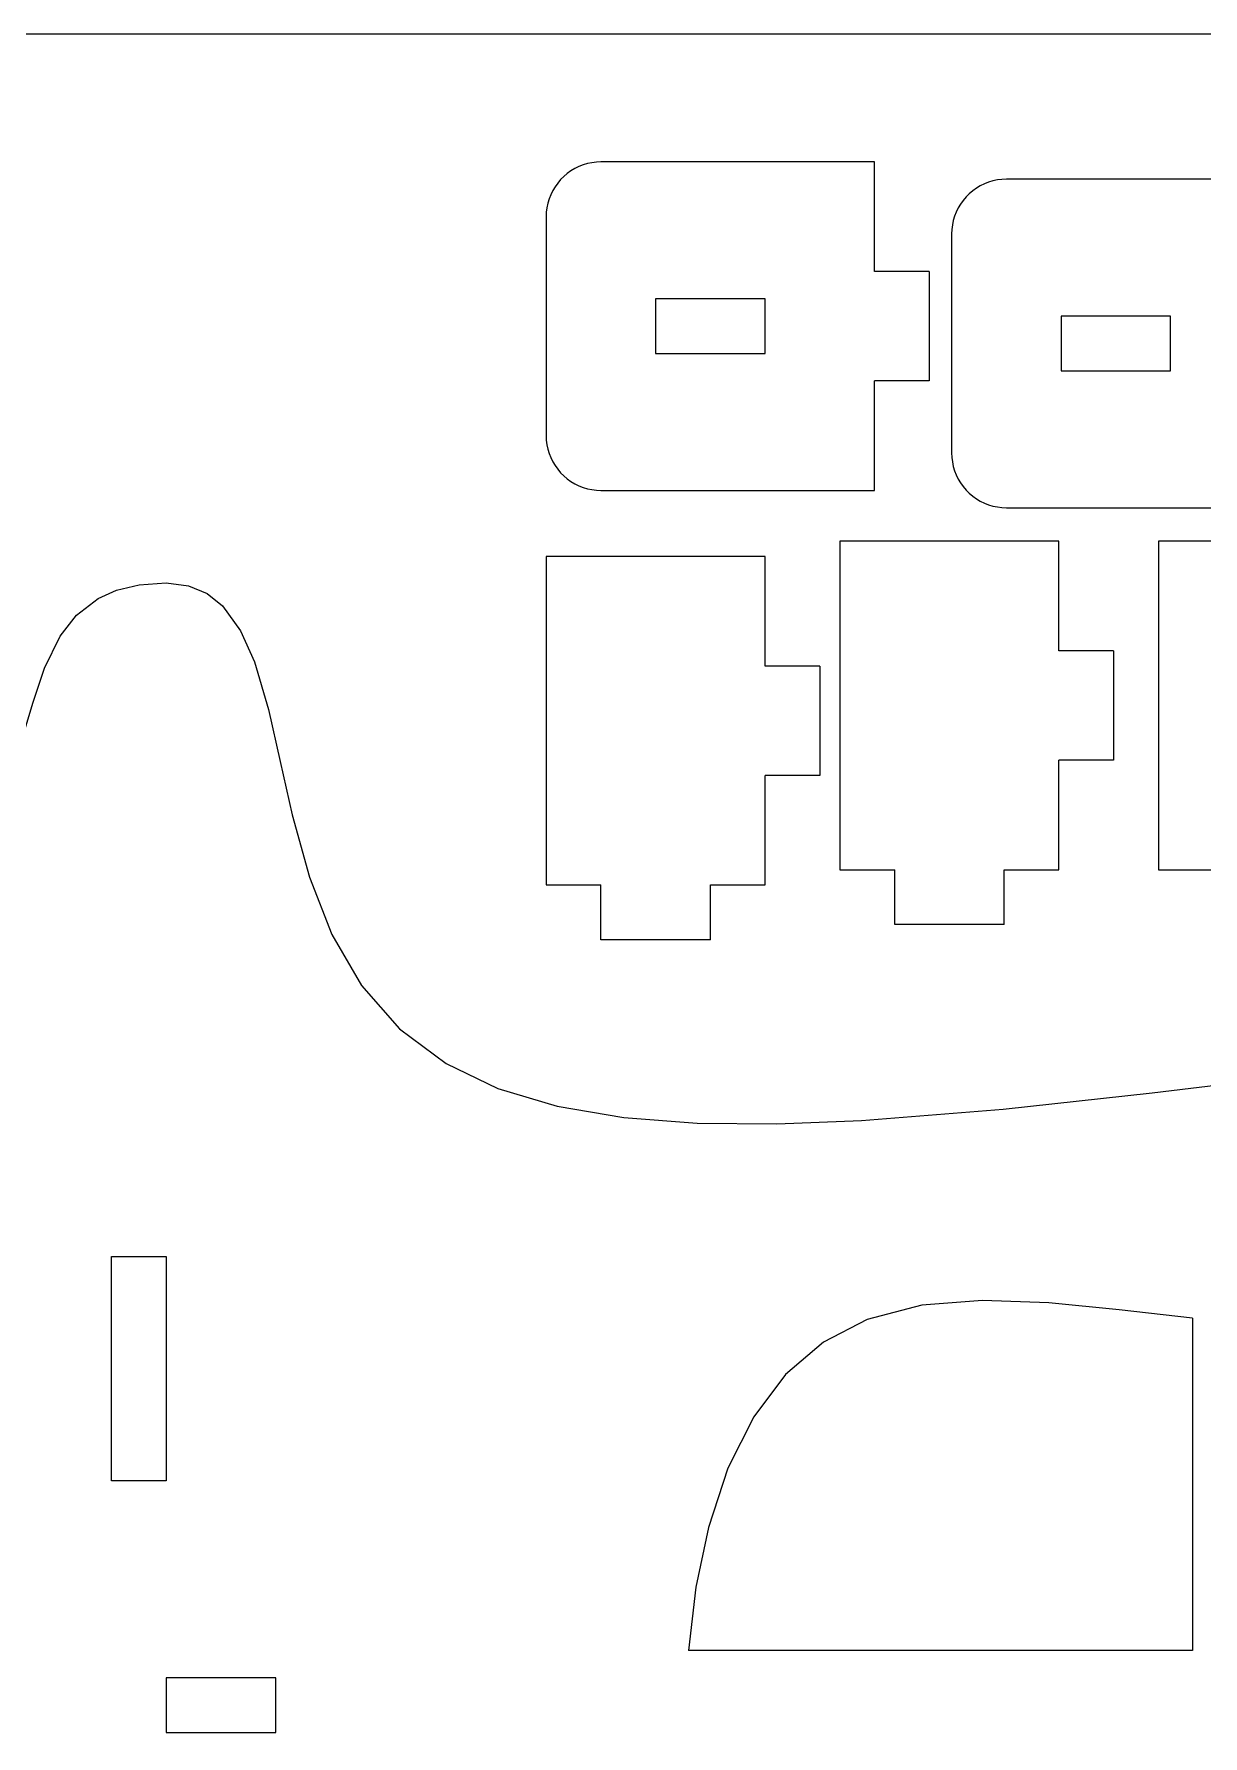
# Model space of a CAD drawing. Header units: millimetres. Extents: x -3928 to -434, y -548 to 1409.
# Drawn here: x -3044.9 to -2938.1, y 1166.9 to 1322.4 of the extents above; entities that cross this region are included whole.
import ezdxf

# ---------------------------------------------------------------- set-up
doc = ezdxf.new("R2010")
doc.units = ezdxf.units.MM
doc.header["$MEASUREMENT"] = 0
doc.layers.add('layer 1', color=7, linetype='Continuous')

msp = doc.modelspace()

# ---------------------------------------------------------------- linework, layer by layer
at = {"layer": 'layer 1', "color": 250, "lineweight": 9}
msp.add_lwpolyline([(-3928.424, 422.392), (-2728.424, 422.392), (-2728.424, 1322.392), (-3928.424, 1322.392), (-3928.424, 422.392)], close=True, dxfattribs=at)
at = {"layer": 'layer 1', "color": 1, "lineweight": 25}
for points, knots in [([(-2993.1395, 1310.7098), (-2993.1395, 1310.7098), (-2993.5523, 1310.6929), (-2993.5523, 1310.6929), (-2993.5523, 1310.6929), (-2993.5523, 1310.6929), (-2993.9625, 1310.6417), (-2993.9625, 1310.6417), (-2993.9625, 1310.6417), (-2993.9625, 1310.6417), (-2994.3668, 1310.5567), (-2994.3668, 1310.5567), (-2994.3668, 1310.5567), (-2994.3668, 1310.5567), (-2994.763, 1310.4389), (-2994.763, 1310.4389), (-2994.763, 1310.4389), (-2994.763, 1310.4389), (-2995.1479, 1310.2886), (-2995.1479, 1310.2886), (-2995.1479, 1310.2886), (-2995.1479, 1310.2886), (-2995.5193, 1310.1073), (-2995.5193, 1310.1073), (-2995.5193, 1310.1073), (-2995.5193, 1310.1073), (-2995.8742, 1309.8956), (-2995.8742, 1309.8956), (-2995.8742, 1309.8956), (-2995.8742, 1309.8956), (-2996.2104, 1309.6553), (-2996.2104, 1309.6553), (-2996.2104, 1309.6553), (-2996.2104, 1309.6553), (-2996.5258, 1309.3883), (-2996.5258, 1309.3883), (-2996.5258, 1309.3883), (-2996.5258, 1309.3883), (-2996.8183, 1309.0962), (-2996.8183, 1309.0962), (-2996.8183, 1309.0962), (-2996.8183, 1309.0962), (-2997.0853, 1308.7808), (-2997.0853, 1308.7808), (-2997.0853, 1308.7808), (-2997.0853, 1308.7808), (-2997.3252, 1308.4446), (-2997.3252, 1308.4446), (-2997.3252, 1308.4446), (-2997.3252, 1308.4446), (-2997.5369, 1308.0897), (-2997.5369, 1308.0897), (-2997.5369, 1308.0897), (-2997.5369, 1308.0897), (-2997.7182, 1307.7182), (-2997.7182, 1307.7182), (-2997.7182, 1307.7182), (-2997.7182, 1307.7182), (-2997.8685, 1307.3334), (-2997.8685, 1307.3334), (-2997.8685, 1307.3334), (-2997.8685, 1307.3334), (-2997.9867, 1306.9372), (-2997.9867, 1306.9372), (-2997.9867, 1306.9372), (-2997.9867, 1306.9372), (-2998.0713, 1306.5329), (-2998.0713, 1306.5329), (-2998.0713, 1306.5329), (-2998.0713, 1306.5329), (-2998.1225, 1306.1226), (-2998.1225, 1306.1226), (-2998.1225, 1306.1226), (-2998.1225, 1306.1226), (-2998.1394, 1305.7099), (-2998.1394, 1305.7099)], [0, 0, 0, 0, 0.05, 0.05, 0.05, 0.05, 0.1, 0.1, 0.1, 0.1, 0.15, 0.15, 0.15, 0.15, 0.2, 0.2, 0.2, 0.2, 0.25, 0.25, 0.25, 0.25, 0.3, 0.3, 0.3, 0.3, 0.35, 0.35, 0.35, 0.35, 0.4, 0.4, 0.4, 0.4, 0.45, 0.45, 0.45, 0.45, 0.5, 0.5, 0.5, 0.5, 0.55, 0.55, 0.55, 0.55, 0.6, 0.6, 0.6, 0.6, 0.65, 0.65, 0.65, 0.65, 0.7, 0.7, 0.7, 0.7, 0.75, 0.75, 0.75, 0.75, 0.8, 0.8, 0.8, 0.8, 0.85, 0.85, 0.85, 0.85, 0.9, 0.9, 0.9, 0.9, 1, 1, 1, 1]), ([(-2956.1015, 1309.129), (-2956.1015, 1309.129), (-2956.5142, 1309.112), (-2956.5142, 1309.112), (-2956.5142, 1309.112), (-2956.5142, 1309.112), (-2956.9245, 1309.0609), (-2956.9245, 1309.0609), (-2956.9245, 1309.0609), (-2956.9245, 1309.0609), (-2957.3288, 1308.9758), (-2957.3288, 1308.9758), (-2957.3288, 1308.9758), (-2957.3288, 1308.9758), (-2957.725, 1308.858), (-2957.725, 1308.858), (-2957.725, 1308.858), (-2957.725, 1308.858), (-2958.1099, 1308.7077), (-2958.1099, 1308.7077), (-2958.1099, 1308.7077), (-2958.1099, 1308.7077), (-2958.4813, 1308.5264), (-2958.4813, 1308.5264), (-2958.4813, 1308.5264), (-2958.4813, 1308.5264), (-2958.8362, 1308.3147), (-2958.8362, 1308.3147), (-2958.8362, 1308.3147), (-2958.8362, 1308.3147), (-2959.1724, 1308.0745), (-2959.1724, 1308.0745), (-2959.1724, 1308.0745), (-2959.1724, 1308.0745), (-2959.4878, 1307.8074), (-2959.4878, 1307.8074), (-2959.4878, 1307.8074), (-2959.4878, 1307.8074), (-2959.7803, 1307.5153), (-2959.7803, 1307.5153), (-2959.7803, 1307.5153), (-2959.7803, 1307.5153), (-2960.0473, 1307.2), (-2960.0473, 1307.2), (-2960.0473, 1307.2), (-2960.0473, 1307.2), (-2960.2872, 1306.8638), (-2960.2872, 1306.8638), (-2960.2872, 1306.8638), (-2960.2872, 1306.8638), (-2960.4989, 1306.5085), (-2960.4989, 1306.5085), (-2960.4989, 1306.5085), (-2960.4989, 1306.5085), (-2960.6802, 1306.1374), (-2960.6802, 1306.1374), (-2960.6802, 1306.1374), (-2960.6802, 1306.1374), (-2960.8305, 1305.7525), (-2960.8305, 1305.7525), (-2960.8305, 1305.7525), (-2960.8305, 1305.7525), (-2960.9487, 1305.3563), (-2960.9487, 1305.3563), (-2960.9487, 1305.3563), (-2960.9487, 1305.3563), (-2961.0333, 1304.9521), (-2961.0333, 1304.9521), (-2961.0333, 1304.9521), (-2961.0333, 1304.9521), (-2961.0845, 1304.5418), (-2961.0845, 1304.5418), (-2961.0845, 1304.5418), (-2961.0845, 1304.5418), (-2961.1014, 1304.129), (-2961.1014, 1304.129)], [0, 0, 0, 0, 0.05, 0.05, 0.05, 0.05, 0.1, 0.1, 0.1, 0.1, 0.15, 0.15, 0.15, 0.15, 0.2, 0.2, 0.2, 0.2, 0.25, 0.25, 0.25, 0.25, 0.3, 0.3, 0.3, 0.3, 0.35, 0.35, 0.35, 0.35, 0.4, 0.4, 0.4, 0.4, 0.45, 0.45, 0.45, 0.45, 0.5, 0.5, 0.5, 0.5, 0.55, 0.55, 0.55, 0.55, 0.6, 0.6, 0.6, 0.6, 0.65, 0.65, 0.65, 0.65, 0.7, 0.7, 0.7, 0.7, 0.75, 0.75, 0.75, 0.75, 0.8, 0.8, 0.8, 0.8, 0.85, 0.85, 0.85, 0.85, 0.9, 0.9, 0.9, 0.9, 1, 1, 1, 1]), ([(-2998.1394, 1285.7098), (-2998.1394, 1285.7098), (-2998.1225, 1285.2971), (-2998.1225, 1285.2971), (-2998.1225, 1285.2971), (-2998.1225, 1285.2971), (-2998.0713, 1284.8868), (-2998.0713, 1284.8868), (-2998.0713, 1284.8868), (-2998.0713, 1284.8868), (-2997.9867, 1284.4825), (-2997.9867, 1284.4825), (-2997.9867, 1284.4825), (-2997.9867, 1284.4825), (-2997.8685, 1284.0864), (-2997.8685, 1284.0864), (-2997.8685, 1284.0864), (-2997.8685, 1284.0864), (-2997.7182, 1283.7015), (-2997.7182, 1283.7015), (-2997.7182, 1283.7015), (-2997.7182, 1283.7015), (-2997.5369, 1283.33), (-2997.5369, 1283.33), (-2997.5369, 1283.33), (-2997.5369, 1283.33), (-2997.3252, 1282.9751), (-2997.3252, 1282.9751), (-2997.3252, 1282.9751), (-2997.3252, 1282.9751), (-2997.0853, 1282.6386), (-2997.0853, 1282.6386), (-2997.0853, 1282.6386), (-2997.0853, 1282.6386), (-2996.8183, 1282.3235), (-2996.8183, 1282.3235), (-2996.8183, 1282.3235), (-2996.8183, 1282.3235), (-2996.5258, 1282.0311), (-2996.5258, 1282.0311), (-2996.5258, 1282.0311), (-2996.5258, 1282.0311), (-2996.2104, 1281.764), (-2996.2104, 1281.764), (-2996.2104, 1281.764), (-2996.2104, 1281.764), (-2995.8742, 1281.5238), (-2995.8742, 1281.5238), (-2995.8742, 1281.5238), (-2995.8742, 1281.5238), (-2995.5193, 1281.3125), (-2995.5193, 1281.3125), (-2995.5193, 1281.3125), (-2995.5193, 1281.3125), (-2995.1479, 1281.1308), (-2995.1479, 1281.1308), (-2995.1479, 1281.1308), (-2995.1479, 1281.1308), (-2994.763, 1280.9809), (-2994.763, 1280.9809), (-2994.763, 1280.9809), (-2994.763, 1280.9809), (-2994.3668, 1280.8627), (-2994.3668, 1280.8627), (-2994.3668, 1280.8627), (-2994.3668, 1280.8627), (-2993.9625, 1280.778), (-2993.9625, 1280.778), (-2993.9625, 1280.778), (-2993.9625, 1280.778), (-2993.5523, 1280.7269), (-2993.5523, 1280.7269), (-2993.5523, 1280.7269), (-2993.5523, 1280.7269), (-2993.1395, 1280.7099), (-2993.1395, 1280.7099)], [0, 0, 0, 0, 0.05, 0.05, 0.05, 0.05, 0.1, 0.1, 0.1, 0.1, 0.15, 0.15, 0.15, 0.15, 0.2, 0.2, 0.2, 0.2, 0.25, 0.25, 0.25, 0.25, 0.3, 0.3, 0.3, 0.3, 0.35, 0.35, 0.35, 0.35, 0.4, 0.4, 0.4, 0.4, 0.45, 0.45, 0.45, 0.45, 0.5, 0.5, 0.5, 0.5, 0.55, 0.55, 0.55, 0.55, 0.6, 0.6, 0.6, 0.6, 0.65, 0.65, 0.65, 0.65, 0.7, 0.7, 0.7, 0.7, 0.75, 0.75, 0.75, 0.75, 0.8, 0.8, 0.8, 0.8, 0.85, 0.85, 0.85, 0.85, 0.9, 0.9, 0.9, 0.9, 1, 1, 1, 1]), ([(-2961.1014, 1284.129), (-2961.1014, 1284.129), (-2961.0845, 1283.7159), (-2961.0845, 1283.7159), (-2961.0845, 1283.7159), (-2961.0845, 1283.7159), (-2961.0333, 1283.306), (-2961.0333, 1283.306), (-2961.0333, 1283.306), (-2961.0333, 1283.306), (-2960.9487, 1282.9017), (-2960.9487, 1282.9017), (-2960.9487, 1282.9017), (-2960.9487, 1282.9017), (-2960.8305, 1282.5055), (-2960.8305, 1282.5055), (-2960.8305, 1282.5055), (-2960.8305, 1282.5055), (-2960.6802, 1282.1203), (-2960.6802, 1282.1203), (-2960.6802, 1282.1203), (-2960.6802, 1282.1203), (-2960.4989, 1281.7492), (-2960.4989, 1281.7492), (-2960.4989, 1281.7492), (-2960.4989, 1281.7492), (-2960.2872, 1281.3943), (-2960.2872, 1281.3943), (-2960.2872, 1281.3943), (-2960.2872, 1281.3943), (-2960.0473, 1281.0577), (-2960.0473, 1281.0577), (-2960.0473, 1281.0577), (-2960.0473, 1281.0577), (-2959.7803, 1280.7427), (-2959.7803, 1280.7427), (-2959.7803, 1280.7427), (-2959.7803, 1280.7427), (-2959.4878, 1280.4502), (-2959.4878, 1280.4502), (-2959.4878, 1280.4502), (-2959.4878, 1280.4502), (-2959.1724, 1280.1832), (-2959.1724, 1280.1832), (-2959.1724, 1280.1832), (-2959.1724, 1280.1832), (-2958.8362, 1279.9433), (-2958.8362, 1279.9433), (-2958.8362, 1279.9433), (-2958.8362, 1279.9433), (-2958.4813, 1279.7316), (-2958.4813, 1279.7316), (-2958.4813, 1279.7316), (-2958.4813, 1279.7316), (-2958.1099, 1279.5499), (-2958.1099, 1279.5499), (-2958.1099, 1279.5499), (-2958.1099, 1279.5499), (-2957.725, 1279.4), (-2957.725, 1279.4), (-2957.725, 1279.4), (-2957.725, 1279.4), (-2957.3288, 1279.2818), (-2957.3288, 1279.2818), (-2957.3288, 1279.2818), (-2957.3288, 1279.2818), (-2956.9245, 1279.1972), (-2956.9245, 1279.1972), (-2956.9245, 1279.1972), (-2956.9245, 1279.1972), (-2956.5142, 1279.146), (-2956.5142, 1279.146), (-2956.5142, 1279.146), (-2956.5142, 1279.146), (-2956.1015, 1279.1291), (-2956.1015, 1279.1291)], [0, 0, 0, 0, 0.05, 0.05, 0.05, 0.05, 0.1, 0.1, 0.1, 0.1, 0.15, 0.15, 0.15, 0.15, 0.2, 0.2, 0.2, 0.2, 0.25, 0.25, 0.25, 0.25, 0.3, 0.3, 0.3, 0.3, 0.35, 0.35, 0.35, 0.35, 0.4, 0.4, 0.4, 0.4, 0.45, 0.45, 0.45, 0.45, 0.5, 0.5, 0.5, 0.5, 0.55, 0.55, 0.55, 0.55, 0.6, 0.6, 0.6, 0.6, 0.65, 0.65, 0.65, 0.65, 0.7, 0.7, 0.7, 0.7, 0.75, 0.75, 0.75, 0.75, 0.8, 0.8, 0.8, 0.8, 0.85, 0.85, 0.85, 0.85, 0.9, 0.9, 0.9, 0.9, 1, 1, 1, 1]), ([(-3237.8408, 1272.255), (-3237.8408, 1272.255), (-3235.794, 1271.9999), (-3235.794, 1271.9999), (-3235.794, 1271.9999), (-3235.794, 1271.9999), (-3234.0985, 1271.2827), (-3234.0985, 1271.2827), (-3234.0985, 1271.2827), (-3234.0985, 1271.2827), (-3232.6994, 1270.1708), (-3232.6994, 1270.1708), (-3232.6994, 1270.1708), (-3232.6994, 1270.1708), (-3231.0452, 1267.8964), (-3231.0452, 1267.8964), (-3231.0452, 1267.8964), (-3231.0452, 1267.8964), (-3229.7897, 1265.0608), (-3229.7897, 1265.0608), (-3229.7897, 1265.0608), (-3229.7897, 1265.0608), (-3228.5066, 1260.6881), (-3228.5066, 1260.6881), (-3228.5066, 1260.6881), (-3228.5066, 1260.6881), (-3227.4275, 1255.9383), (-3227.4275, 1255.9383), (-3227.4275, 1255.9383), (-3227.4275, 1255.9383), (-3226.3346, 1251.0792), (-3226.3346, 1251.0792), (-3226.3346, 1251.0792), (-3226.3346, 1251.0792), (-3224.7647, 1245.3987), (-3224.7647, 1245.3987), (-3224.7647, 1245.3987), (-3224.7647, 1245.3987), (-3222.7027, 1240.1367), (-3222.7027, 1240.1367), (-3222.7027, 1240.1367), (-3222.7027, 1240.1367), (-3219.9906, 1235.479), (-3219.9906, 1235.479), (-3219.9906, 1235.479), (-3219.9906, 1235.479), (-3216.5284, 1231.537), (-3216.5284, 1231.537), (-3216.5284, 1231.537), (-3216.5284, 1231.537), (-3212.2623, 1228.3613), (-3212.2623, 1228.3613), (-3212.2623, 1228.3613), (-3212.2623, 1228.3613), (-3207.5428, 1226.0912), (-3207.5428, 1226.0912), (-3207.5428, 1226.0912), (-3207.5428, 1226.0912), (-3202.1242, 1224.4617), (-3202.1242, 1224.4617), (-3202.1242, 1224.4617), (-3202.1242, 1224.4617), (-3196.0398, 1223.4231), (-3196.0398, 1223.4231), (-3196.0398, 1223.4231), (-3196.0398, 1223.4231), (-3189.3384, 1222.9095), (-3189.3384, 1222.9095), (-3189.3384, 1222.9095), (-3189.3384, 1222.9095), (-3182.0825, 1222.8453), (-3182.0825, 1222.8453), (-3182.0825, 1222.8453), (-3182.0825, 1222.8453), (-3174.3433, 1223.1522), (-3174.3433, 1223.1522), (-3174.3433, 1223.1522), (-3174.3433, 1223.1522), (-3161.3991, 1224.1943), (-3161.3991, 1224.1943), (-3161.3991, 1224.1943), (-3161.3991, 1224.1943), (-3147.7957, 1225.6774), (-3147.7957, 1225.6774), (-3147.7957, 1225.6774), (-3147.7957, 1225.6774), (-3133.8899, 1227.375), (-3133.8899, 1227.375), (-3133.8899, 1227.375), (-3133.8899, 1227.375), (-3123.2938, 1228.7183), (-3123.2938, 1228.7183), (-3123.2938, 1228.7183), (-3123.2938, 1228.7183), (-3112.8982, 1230.0617), (-3112.8982, 1230.0617), (-3112.8982, 1230.0617), (-3112.8982, 1230.0617), (-3102.862, 1231.4002), (-3102.862, 1231.4002), (-3102.862, 1231.4002), (-3102.862, 1231.4002), (-3093.3391, 1232.7566), (-3093.3391, 1232.7566), (-3093.3391, 1232.7566), (-3093.3391, 1232.7566), (-3084.4731, 1234.1797), (-3084.4731, 1234.1797), (-3084.4731, 1234.1797), (-3084.4731, 1234.1797), (-3076.5296, 1235.7079), (-3076.5296, 1235.7079), (-3076.5296, 1235.7079), (-3076.5296, 1235.7079), (-3069.4483, 1237.4436), (-3069.4483, 1237.4436), (-3069.4483, 1237.4436), (-3069.4483, 1237.4436), (-3063.3089, 1239.4678), (-3063.3089, 1239.4678), (-3063.3089, 1239.4678), (-3063.3089, 1239.4678), (-3058.1587, 1241.8565), (-3058.1587, 1241.8565), (-3058.1587, 1241.8565), (-3058.1587, 1241.8565), (-3054.3427, 1244.3944), (-3054.3427, 1244.3944), (-3054.3427, 1244.3944), (-3054.3427, 1244.3944), (-3051.3191, 1247.3069), (-3051.3191, 1247.3069), (-3051.3191, 1247.3069), (-3051.3191, 1247.3069), (-3049.014, 1250.5877), (-3049.014, 1250.5877), (-3049.014, 1250.5877), (-3049.014, 1250.5877), (-3047.3009, 1254.1924), (-3047.3009, 1254.1924), (-3047.3009, 1254.1924), (-3047.3009, 1254.1924), (-3045.99, 1258.0264), (-3045.99, 1258.0264), (-3045.99, 1258.0264), (-3045.99, 1258.0264), (-3045.0174, 1261.2857), (-3045.0174, 1261.2857), (-3045.0174, 1261.2857), (-3045.0174, 1261.2857), (-3043.9446, 1264.4671), (-3043.9446, 1264.4671), (-3043.9446, 1264.4671), (-3043.9446, 1264.4671), (-3042.524, 1267.3997), (-3042.524, 1267.3997), (-3042.524, 1267.3997), (-3042.524, 1267.3997), (-3041.0515, 1269.3072), (-3041.0515, 1269.3072), (-3041.0515, 1269.3072), (-3041.0515, 1269.3072), (-3039.065, 1270.8418), (-3039.065, 1270.8418), (-3039.065, 1270.8418), (-3039.065, 1270.8418), (-3037.3713, 1271.5946), (-3037.3713, 1271.5946), (-3037.3713, 1271.5946), (-3037.3713, 1271.5946), (-3035.3171, 1272.0814), (-3035.3171, 1272.0814), (-3035.3171, 1272.0814), (-3035.3171, 1272.0814), (-3032.8409, 1272.255), (-3032.8409, 1272.255)], [0, 0, 0, 0, 0.02222222, 0.02222222, 0.02222222, 0.02222222, 0.04444444, 0.04444444, 0.04444444, 0.04444444, 0.06666667, 0.06666667, 0.06666667, 0.06666667, 0.08888889, 0.08888889, 0.08888889, 0.08888889, 0.11111111, 0.11111111, 0.11111111, 0.11111111, 0.13333333, 0.13333333, 0.13333333, 0.13333333, 0.15555556, 0.15555556, 0.15555556, 0.15555556, 0.17777778, 0.17777778, 0.17777778, 0.17777778, 0.2, 0.2, 0.2, 0.2, 0.22222222, 0.22222222, 0.22222222, 0.22222222, 0.24444444, 0.24444444, 0.24444444, 0.24444444, 0.26666667, 0.26666667, 0.26666667, 0.26666667, 0.28888889, 0.28888889, 0.28888889, 0.28888889, 0.31111111, 0.31111111, 0.31111111, 0.31111111, 0.33333333, 0.33333333, 0.33333333, 0.33333333, 0.35555556, 0.35555556, 0.35555556, 0.35555556, 0.37777778, 0.37777778, 0.37777778, 0.37777778, 0.4, 0.4, 0.4, 0.4, 0.42222222, 0.42222222, 0.42222222, 0.42222222, 0.44444444, 0.44444444, 0.44444444, 0.44444444, 0.46666667, 0.46666667, 0.46666667, 0.46666667, 0.48888889, 0.48888889, 0.48888889, 0.48888889, 0.51111111, 0.51111111, 0.51111111, 0.51111111, 0.53333333, 0.53333333, 0.53333333, 0.53333333, 0.55555556, 0.55555556, 0.55555556, 0.55555556, 0.57777778, 0.57777778, 0.57777778, 0.57777778, 0.6, 0.6, 0.6, 0.6, 0.62222222, 0.62222222, 0.62222222, 0.62222222, 0.64444444, 0.64444444, 0.64444444, 0.64444444, 0.66666667, 0.66666667, 0.66666667, 0.66666667, 0.68888889, 0.68888889, 0.68888889, 0.68888889, 0.71111111, 0.71111111, 0.71111111, 0.71111111, 0.73333333, 0.73333333, 0.73333333, 0.73333333, 0.75555556, 0.75555556, 0.75555556, 0.75555556, 0.77777778, 0.77777778, 0.77777778, 0.77777778, 0.8, 0.8, 0.8, 0.8, 0.82222222, 0.82222222, 0.82222222, 0.82222222, 0.84444444, 0.84444444, 0.84444444, 0.84444444, 0.86666667, 0.86666667, 0.86666667, 0.86666667, 0.88888889, 0.88888889, 0.88888889, 0.88888889, 0.91111111, 0.91111111, 0.91111111, 0.91111111, 0.93333333, 0.93333333, 0.93333333, 0.93333333, 0.95555556, 0.95555556, 0.95555556, 0.95555556, 1, 1, 1, 1]), ([(-3032.8409, 1272.255), (-3032.8409, 1272.255), (-3030.7941, 1271.9999), (-3030.7941, 1271.9999), (-3030.7941, 1271.9999), (-3030.7941, 1271.9999), (-3029.0988, 1271.2827), (-3029.0988, 1271.2827), (-3029.0988, 1271.2827), (-3029.0988, 1271.2827), (-3027.6993, 1270.1708), (-3027.6993, 1270.1708), (-3027.6993, 1270.1708), (-3027.6993, 1270.1708), (-3026.0455, 1267.8964), (-3026.0455, 1267.8964), (-3026.0455, 1267.8964), (-3026.0455, 1267.8964), (-3024.7899, 1265.0608), (-3024.7899, 1265.0608), (-3024.7899, 1265.0608), (-3024.7899, 1265.0608), (-3023.5069, 1260.6881), (-3023.5069, 1260.6881), (-3023.5069, 1260.6881), (-3023.5069, 1260.6881), (-3022.4274, 1255.9383), (-3022.4274, 1255.9383), (-3022.4274, 1255.9383), (-3022.4274, 1255.9383), (-3021.3348, 1251.0792), (-3021.3348, 1251.0792), (-3021.3348, 1251.0792), (-3021.3348, 1251.0792), (-3019.765, 1245.3987), (-3019.765, 1245.3987), (-3019.765, 1245.3987), (-3019.765, 1245.3987), (-3017.7026, 1240.1367), (-3017.7026, 1240.1367), (-3017.7026, 1240.1367), (-3017.7026, 1240.1367), (-3014.9908, 1235.479), (-3014.9908, 1235.479), (-3014.9908, 1235.479), (-3014.9908, 1235.479), (-3011.5283, 1231.537), (-3011.5283, 1231.537), (-3011.5283, 1231.537), (-3011.5283, 1231.537), (-3007.2625, 1228.3613), (-3007.2625, 1228.3613), (-3007.2625, 1228.3613), (-3007.2625, 1228.3613), (-3002.5427, 1226.0912), (-3002.5427, 1226.0912), (-3002.5427, 1226.0912), (-3002.5427, 1226.0912), (-2997.124, 1224.4617), (-2997.124, 1224.4617), (-2997.124, 1224.4617), (-2997.124, 1224.4617), (-2991.0397, 1223.4231), (-2991.0397, 1223.4231), (-2991.0397, 1223.4231), (-2991.0397, 1223.4231), (-2984.3387, 1222.9095), (-2984.3387, 1222.9095), (-2984.3387, 1222.9095), (-2984.3387, 1222.9095), (-2977.0824, 1222.8453), (-2977.0824, 1222.8453), (-2977.0824, 1222.8453), (-2977.0824, 1222.8453), (-2969.3435, 1223.1522), (-2969.3435, 1223.1522), (-2969.3435, 1223.1522), (-2969.3435, 1223.1522), (-2956.399, 1224.1943), (-2956.399, 1224.1943), (-2956.399, 1224.1943), (-2956.399, 1224.1943), (-2942.7959, 1225.6774), (-2942.7959, 1225.6774), (-2942.7959, 1225.6774), (-2942.7959, 1225.6774), (-2928.8898, 1227.375), (-2928.8898, 1227.375), (-2928.8898, 1227.375), (-2928.8898, 1227.375), (-2918.2941, 1228.7183), (-2918.2941, 1228.7183), (-2918.2941, 1228.7183), (-2918.2941, 1228.7183), (-2907.8984, 1230.0617), (-2907.8984, 1230.0617), (-2907.8984, 1230.0617), (-2907.8984, 1230.0617), (-2897.8622, 1231.4002), (-2897.8622, 1231.4002), (-2897.8622, 1231.4002), (-2897.8622, 1231.4002), (-2888.3394, 1232.7566), (-2888.3394, 1232.7566), (-2888.3394, 1232.7566), (-2888.3394, 1232.7566), (-2879.4734, 1234.1797), (-2879.4734, 1234.1797), (-2879.4734, 1234.1797), (-2879.4734, 1234.1797), (-2871.5299, 1235.7079), (-2871.5299, 1235.7079), (-2871.5299, 1235.7079), (-2871.5299, 1235.7079), (-2864.4482, 1237.4436), (-2864.4482, 1237.4436), (-2864.4482, 1237.4436), (-2864.4482, 1237.4436), (-2858.3088, 1239.4678), (-2858.3088, 1239.4678), (-2858.3088, 1239.4678), (-2858.3088, 1239.4678), (-2853.159, 1241.8565), (-2853.159, 1241.8565), (-2853.159, 1241.8565), (-2853.159, 1241.8565), (-2849.3426, 1244.3944), (-2849.3426, 1244.3944), (-2849.3426, 1244.3944), (-2849.3426, 1244.3944), (-2846.3193, 1247.3069), (-2846.3193, 1247.3069), (-2846.3193, 1247.3069), (-2846.3193, 1247.3069), (-2844.0142, 1250.5877), (-2844.0142, 1250.5877), (-2844.0142, 1250.5877), (-2844.0142, 1250.5877), (-2842.3008, 1254.1924), (-2842.3008, 1254.1924), (-2842.3008, 1254.1924), (-2842.3008, 1254.1924), (-2840.9902, 1258.0264), (-2840.9902, 1258.0264), (-2840.9902, 1258.0264), (-2840.9902, 1258.0264), (-2840.0176, 1261.2857), (-2840.0176, 1261.2857), (-2840.0176, 1261.2857), (-2840.0176, 1261.2857), (-2838.9445, 1264.4671), (-2838.9445, 1264.4671), (-2838.9445, 1264.4671), (-2838.9445, 1264.4671), (-2837.5242, 1267.3997), (-2837.5242, 1267.3997), (-2837.5242, 1267.3997), (-2837.5242, 1267.3997), (-2836.0513, 1269.3072), (-2836.0513, 1269.3072), (-2836.0513, 1269.3072), (-2836.0513, 1269.3072), (-2834.0649, 1270.8418), (-2834.0649, 1270.8418), (-2834.0649, 1270.8418), (-2834.0649, 1270.8418), (-2832.3715, 1271.5946), (-2832.3715, 1271.5946), (-2832.3715, 1271.5946), (-2832.3715, 1271.5946), (-2830.3173, 1272.0814), (-2830.3173, 1272.0814), (-2830.3173, 1272.0814), (-2830.3173, 1272.0814), (-2827.8411, 1272.255), (-2827.8411, 1272.255)], [0, 0, 0, 0, 0.02222222, 0.02222222, 0.02222222, 0.02222222, 0.04444444, 0.04444444, 0.04444444, 0.04444444, 0.06666667, 0.06666667, 0.06666667, 0.06666667, 0.08888889, 0.08888889, 0.08888889, 0.08888889, 0.11111111, 0.11111111, 0.11111111, 0.11111111, 0.13333333, 0.13333333, 0.13333333, 0.13333333, 0.15555556, 0.15555556, 0.15555556, 0.15555556, 0.17777778, 0.17777778, 0.17777778, 0.17777778, 0.2, 0.2, 0.2, 0.2, 0.22222222, 0.22222222, 0.22222222, 0.22222222, 0.24444444, 0.24444444, 0.24444444, 0.24444444, 0.26666667, 0.26666667, 0.26666667, 0.26666667, 0.28888889, 0.28888889, 0.28888889, 0.28888889, 0.31111111, 0.31111111, 0.31111111, 0.31111111, 0.33333333, 0.33333333, 0.33333333, 0.33333333, 0.35555556, 0.35555556, 0.35555556, 0.35555556, 0.37777778, 0.37777778, 0.37777778, 0.37777778, 0.4, 0.4, 0.4, 0.4, 0.42222222, 0.42222222, 0.42222222, 0.42222222, 0.44444444, 0.44444444, 0.44444444, 0.44444444, 0.46666667, 0.46666667, 0.46666667, 0.46666667, 0.48888889, 0.48888889, 0.48888889, 0.48888889, 0.51111111, 0.51111111, 0.51111111, 0.51111111, 0.53333333, 0.53333333, 0.53333333, 0.53333333, 0.55555556, 0.55555556, 0.55555556, 0.55555556, 0.57777778, 0.57777778, 0.57777778, 0.57777778, 0.6, 0.6, 0.6, 0.6, 0.62222222, 0.62222222, 0.62222222, 0.62222222, 0.64444444, 0.64444444, 0.64444444, 0.64444444, 0.66666667, 0.66666667, 0.66666667, 0.66666667, 0.68888889, 0.68888889, 0.68888889, 0.68888889, 0.71111111, 0.71111111, 0.71111111, 0.71111111, 0.73333333, 0.73333333, 0.73333333, 0.73333333, 0.75555556, 0.75555556, 0.75555556, 0.75555556, 0.77777778, 0.77777778, 0.77777778, 0.77777778, 0.8, 0.8, 0.8, 0.8, 0.82222222, 0.82222222, 0.82222222, 0.82222222, 0.84444444, 0.84444444, 0.84444444, 0.84444444, 0.86666667, 0.86666667, 0.86666667, 0.86666667, 0.88888889, 0.88888889, 0.88888889, 0.88888889, 0.91111111, 0.91111111, 0.91111111, 0.91111111, 0.93333333, 0.93333333, 0.93333333, 0.93333333, 0.95555556, 0.95555556, 0.95555556, 0.95555556, 1, 1, 1, 1]), ([(-2939.091, 1205.1157), (-2939.091, 1205.1157), (-2945.7987, 1205.8724), (-2945.7987, 1205.8724), (-2945.7987, 1205.8724), (-2945.7987, 1205.8724), (-2952.2292, 1206.5004), (-2952.2292, 1206.5004), (-2952.2292, 1206.5004), (-2952.2292, 1206.5004), (-2958.2694, 1206.7293), (-2958.2694, 1206.7293), (-2958.2694, 1206.7293), (-2958.2694, 1206.7293), (-2963.8232, 1206.2993), (-2963.8232, 1206.2993), (-2963.8232, 1206.2993), (-2963.8232, 1206.2993), (-2968.815, 1204.993), (-2968.815, 1204.993), (-2968.815, 1204.993), (-2968.815, 1204.993), (-2972.8102, 1202.9246), (-2972.8102, 1202.9246), (-2972.8102, 1202.9246), (-2972.8102, 1202.9246), (-2976.2713, 1199.9571), (-2976.2713, 1199.9571), (-2976.2713, 1199.9571), (-2976.2713, 1199.9571), (-2979.1818, 1196.0956), (-2979.1818, 1196.0956), (-2979.1818, 1196.0956), (-2979.1818, 1196.0956), (-2981.5323, 1191.4026), (-2981.5323, 1191.4026), (-2981.5323, 1191.4026), (-2981.5323, 1191.4026), (-2983.3191, 1185.9938), (-2983.3191, 1185.9938), (-2983.3191, 1185.9938), (-2983.3191, 1185.9938), (-2984.4639, 1180.5324), (-2984.4639, 1180.5324), (-2984.4639, 1180.5324), (-2984.4639, 1180.5324), (-2985.1359, 1174.755), (-2985.1359, 1174.755)], [0, 0, 0, 0, 0.07692308, 0.07692308, 0.07692308, 0.07692308, 0.15384615, 0.15384615, 0.15384615, 0.15384615, 0.23076923, 0.23076923, 0.23076923, 0.23076923, 0.30769231, 0.30769231, 0.30769231, 0.30769231, 0.38461538, 0.38461538, 0.38461538, 0.38461538, 0.46153846, 0.46153846, 0.46153846, 0.46153846, 0.53846154, 0.53846154, 0.53846154, 0.53846154, 0.61538462, 0.61538462, 0.61538462, 0.61538462, 0.69230769, 0.69230769, 0.69230769, 0.69230769, 0.76923077, 0.76923077, 0.76923077, 0.76923077, 0.84615385, 0.84615385, 0.84615385, 0.84615385, 1, 1, 1, 1])]:
    msp.add_open_spline(points, degree=3, knots=knots, dxfattribs=at)
for points in [[(-2968.1396, 1310.7098), (-2968.1396, 1310.7098), (-2993.1395, 1310.7098), (-2993.1395, 1310.7098)], [(-2968.1396, 1300.71), (-2968.1396, 1300.71), (-2968.1396, 1310.7098), (-2968.1396, 1310.7098)], [(-2931.1015, 1309.129), (-2931.1015, 1309.129), (-2956.1015, 1309.129), (-2956.1015, 1309.129)], [(-2998.1394, 1305.7099), (-2998.1394, 1305.7099), (-2998.1394, 1285.7098), (-2998.1394, 1285.7098)], [(-2961.1014, 1304.129), (-2961.1014, 1304.129), (-2961.1014, 1284.129), (-2961.1014, 1284.129)], [(-2963.1396, 1300.71), (-2963.1396, 1300.71), (-2968.1396, 1300.71), (-2968.1396, 1300.71)], [(-2963.1396, 1300.71), (-2963.1396, 1300.71), (-2963.1396, 1290.7098), (-2963.1396, 1290.7098)], [(-2978.1394, 1298.2098), (-2978.1394, 1298.2098), (-2988.1396, 1298.2098), (-2988.1396, 1298.2098)], [(-2988.1396, 1298.2098), (-2988.1396, 1298.2098), (-2988.1396, 1293.2099), (-2988.1396, 1293.2099)], [(-2978.1394, 1293.2099), (-2978.1394, 1293.2099), (-2978.1394, 1298.2098), (-2978.1394, 1298.2098)], [(-2941.1014, 1296.629), (-2941.1014, 1296.629), (-2951.1016, 1296.629), (-2951.1016, 1296.629)], [(-2951.1016, 1296.629), (-2951.1016, 1296.629), (-2951.1016, 1291.6291), (-2951.1016, 1291.6291)], [(-2941.1014, 1291.6291), (-2941.1014, 1291.6291), (-2941.1014, 1296.629), (-2941.1014, 1296.629)], [(-2988.1396, 1293.2099), (-2988.1396, 1293.2099), (-2978.1394, 1293.2099), (-2978.1394, 1293.2099)], [(-2963.1396, 1290.7098), (-2963.1396, 1290.7098), (-2968.1396, 1290.7098), (-2968.1396, 1290.7098)], [(-2968.1396, 1280.7099), (-2968.1396, 1280.7099), (-2968.1396, 1290.7098), (-2968.1396, 1290.7098)], [(-2951.1016, 1291.6291), (-2951.1016, 1291.6291), (-2941.1014, 1291.6291), (-2941.1014, 1291.6291)], [(-2993.1395, 1280.7099), (-2993.1395, 1280.7099), (-2968.1396, 1280.7099), (-2968.1396, 1280.7099)], [(-2956.1015, 1279.1291), (-2956.1015, 1279.1291), (-2931.1015, 1279.1291), (-2931.1015, 1279.1291)], [(-2998.1394, 1274.6717), (-2998.1394, 1274.6717), (-2998.1394, 1244.6719), (-2998.1394, 1244.6719)], [(-2978.1394, 1274.6717), (-2978.1394, 1274.6717), (-2998.1394, 1274.6717), (-2998.1394, 1274.6717)], [(-2978.1394, 1264.6719), (-2978.1394, 1264.6719), (-2978.1394, 1274.6717), (-2978.1394, 1274.6717)], [(-2971.3014, 1276.0697), (-2971.3014, 1276.0697), (-2971.3014, 1246.0698), (-2971.3014, 1246.0698)], [(-2951.3014, 1276.0697), (-2951.3014, 1276.0697), (-2971.3014, 1276.0697), (-2971.3014, 1276.0697)], [(-2951.3014, 1266.0699), (-2951.3014, 1266.0699), (-2951.3014, 1276.0697), (-2951.3014, 1276.0697)], [(-2942.1986, 1276.0685), (-2942.1986, 1276.0685), (-2942.1986, 1246.0686), (-2942.1986, 1246.0686)], [(-2882.1985, 1276.0685), (-2882.1985, 1276.0685), (-2942.1986, 1276.0685), (-2942.1986, 1276.0685)], [(-2946.3014, 1266.0699), (-2946.3014, 1266.0699), (-2951.3014, 1266.0699), (-2951.3014, 1266.0699)], [(-2946.3014, 1266.0699), (-2946.3014, 1266.0699), (-2946.3014, 1256.0697), (-2946.3014, 1256.0697)], [(-2973.1394, 1264.6719), (-2973.1394, 1264.6719), (-2978.1394, 1264.6719), (-2978.1394, 1264.6719)], [(-2973.1394, 1264.6719), (-2973.1394, 1264.6719), (-2973.1394, 1254.6717), (-2973.1394, 1254.6717)], [(-2946.3014, 1256.0697), (-2946.3014, 1256.0697), (-2951.3014, 1256.0697), (-2951.3014, 1256.0697)], [(-2951.3014, 1246.0698), (-2951.3014, 1246.0698), (-2951.3014, 1256.0697), (-2951.3014, 1256.0697)], [(-2973.1394, 1254.6717), (-2973.1394, 1254.6717), (-2978.1394, 1254.6717), (-2978.1394, 1254.6717)], [(-2978.1394, 1244.6719), (-2978.1394, 1244.6719), (-2978.1394, 1254.6717), (-2978.1394, 1254.6717)], [(-2971.3014, 1246.0698), (-2971.3014, 1246.0698), (-2966.3015, 1246.0698), (-2966.3015, 1246.0698)], [(-2966.3015, 1241.0696), (-2966.3015, 1241.0696), (-2966.3015, 1246.0698), (-2966.3015, 1246.0698)], [(-2956.3013, 1246.0698), (-2956.3013, 1246.0698), (-2951.3014, 1246.0698), (-2951.3014, 1246.0698)], [(-2956.3013, 1241.0696), (-2956.3013, 1241.0696), (-2956.3013, 1246.0698), (-2956.3013, 1246.0698)], [(-2942.1986, 1246.0686), (-2942.1986, 1246.0686), (-2882.1985, 1246.0686), (-2882.1985, 1246.0686)], [(-2998.1394, 1244.6719), (-2998.1394, 1244.6719), (-2993.1395, 1244.6719), (-2993.1395, 1244.6719)], [(-2993.1395, 1239.6716), (-2993.1395, 1239.6716), (-2993.1395, 1244.6719), (-2993.1395, 1244.6719)], [(-2983.1393, 1244.6719), (-2983.1393, 1244.6719), (-2978.1394, 1244.6719), (-2978.1394, 1244.6719)], [(-2983.1393, 1239.6716), (-2983.1393, 1239.6716), (-2983.1393, 1244.6719), (-2983.1393, 1244.6719)], [(-2956.3013, 1241.0696), (-2956.3013, 1241.0696), (-2966.3015, 1241.0696), (-2966.3015, 1241.0696)], [(-2983.1393, 1239.6716), (-2983.1393, 1239.6716), (-2993.1395, 1239.6716), (-2993.1395, 1239.6716)], [(-3037.8408, 1210.7549), (-3037.8408, 1210.7549), (-3032.8409, 1210.7549), (-3032.8409, 1210.7549)], [(-3037.8408, 1190.255), (-3037.8408, 1190.255), (-3037.8408, 1210.7549), (-3037.8408, 1210.7549)], [(-3032.8409, 1210.7549), (-3032.8409, 1210.7549), (-3032.8409, 1190.255), (-3032.8409, 1190.255)], [(-2939.091, 1205.1157), (-2939.091, 1205.1157), (-2939.091, 1174.755), (-2939.091, 1174.755)], [(-3032.8409, 1190.255), (-3032.8409, 1190.255), (-3037.8408, 1190.255), (-3037.8408, 1190.255)], [(-2939.091, 1174.755), (-2939.091, 1174.755), (-2985.1359, 1174.755), (-2985.1359, 1174.755)], [(-3032.8409, 1172.2548), (-3032.8409, 1172.2548), (-3032.8409, 1167.2549), (-3032.8409, 1167.2549)], [(-3022.8412, 1172.2548), (-3022.8412, 1172.2548), (-3032.8409, 1172.2548), (-3032.8409, 1172.2548)], [(-3022.8412, 1167.2549), (-3022.8412, 1167.2549), (-3022.8412, 1172.2548), (-3022.8412, 1172.2548)], [(-3032.8409, 1167.2549), (-3032.8409, 1167.2549), (-3022.8412, 1167.2549), (-3022.8412, 1167.2549)]]:
    msp.add_open_spline(points, degree=3, dxfattribs=at)

doc.saveas('drawing.dxf')
